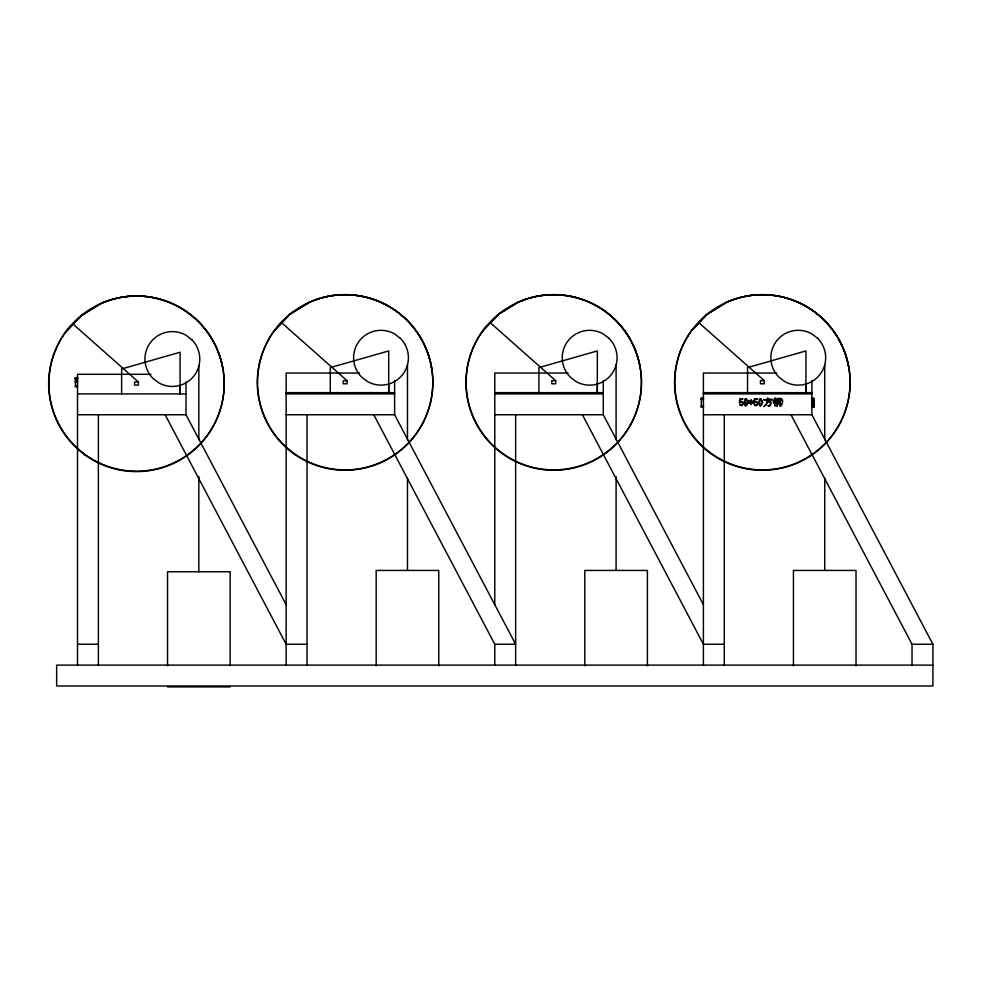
<?xml version="1.0" encoding="UTF-8"?>
<svg xmlns="http://www.w3.org/2000/svg" width="982" height="982" viewBox="0 0 982 982"><rect width="100%" height="100%" fill="white"/><g stroke="black" fill="none" stroke-linecap="round" stroke-linejoin="round"><path stroke-width="1.47" d="M65.229 332.468L80.954 315.787L100.594 303.708A87.729 87.729 0 0 1 223.037 369.784M273.868 331.143L289.58 314.473L309.22 302.382A87.729 87.729 0 0 1 431.663 368.471M482.493 331.143L498.218 314.473L517.858 302.382A87.729 87.729 0 0 1 640.301 368.471M691.132 331.143L706.844 314.473L726.484 302.382A87.729 87.729 0 0 1 848.927 368.471M359.486 373.037L286.143 373.037L286.143 665.121M568.124 373.037L494.781 373.037L494.781 604.691M776.75 373.037L703.407 373.037L703.407 665.121M150.86 374.289L77.517 374.289L77.517 665.121M77.517 377.677L75.43 377.677L75.43 386.663L77.517 386.626M75.43 377.751L77.517 377.825M75.43 377.947L77.517 377.947M75.43 378.315L77.517 378.205M75.43 378.475L77.517 378.401M75.43 378.696L77.517 378.696M75.43 379.077L77.517 379.077M75.43 379.69L77.517 379.727M347.063 380.697L343.184 380.697L343.184 383.79L347.063 383.79L347.063 380.697L281.724 322.808M555.702 380.697L551.81 380.697L551.81 383.79L555.702 383.79L555.702 380.697L490.349 322.808M764.327 380.697L760.436 380.697L760.436 383.79L764.327 383.79L764.327 380.697L698.988 322.808M75.43 381.323L77.517 381.323M75.43 381.888L77.517 381.888M138.437 382.023L134.546 382.023L134.546 385.104L138.437 385.104L138.437 382.023L73.098 324.121M75.43 382.108L77.517 382.108M75.43 386.172L77.517 386.172M75.43 386.442L77.517 386.478M286.143 392.653L394.629 392.653M494.781 392.653L603.267 392.653M703.407 392.653L811.893 392.653M77.517 393.905L186.003 393.905M286.143 393.905L394.629 393.905M494.781 393.905L603.267 393.905M703.407 393.905L811.893 393.905M703.407 398.176L701.32 398.176L701.32 407.162L703.407 407.125M811.893 398.091L813.98 398.091L813.98 407.088L811.893 407.051M701.32 398.324L703.407 398.324M701.32 398.778L703.407 398.704M701.32 398.938L703.407 398.815M701.32 399.122L703.407 399.122M703.407 399.269L701.32 399.355L703.407 399.465M811.893 399.416L813.98 399.416M811.893 399.649L813.98 399.699M811.893 399.993L813.98 399.858M811.893 400.14L813.98 400.14M811.893 402.141L813.98 402.239M811.893 402.387L813.98 402.387M811.893 402.497L813.98 402.497M811.893 404.044L813.98 404.093L811.893 404.216M811.893 404.4L813.98 404.4M811.893 404.621L813.98 404.621M811.893 404.891L813.98 404.891M811.893 405.149L813.98 405.112M811.893 405.382L813.98 405.382M811.893 405.627L813.98 405.591M701.32 406.118L703.407 406.069M701.32 406.253L703.407 406.18M701.32 406.487L703.407 406.573M701.32 406.634L703.407 406.708M701.32 406.904L703.407 406.978M811.893 406.929L813.98 406.929M77.517 414.76L186.003 414.76L286.143 604.691M286.143 414.76L394.629 414.76L515.636 644.253L494.781 644.253L373.774 414.76M494.781 414.76L603.267 414.76L703.407 604.691M703.407 414.76L811.893 414.76L932.9 644.253L932.9 685.988L56.649 685.988L56.649 665.121L932.9 665.121M77.517 644.253L98.384 644.253M307.01 644.253L286.143 644.253L165.136 414.76M724.274 644.253L703.407 644.253L582.4 414.76M791.026 414.76L912.033 644.253L932.9 644.253M167.541 686.897L230.132 686.897M912.033 644.253L912.033 665.121M856.022 665.882L856.022 570.432L793.431 570.432L793.431 665.882M824.733 364.813L824.733 439.911M824.733 478.234L824.733 570.432M811.893 380.488L811.893 414.76M805.952 383.704L805.952 392.653L805.952 350.93L747.535 367.612L747.535 392.653M724.274 414.76L724.274 665.121M647.396 665.882L647.396 570.432L584.806 570.432L584.806 665.882M616.095 364.813L616.095 439.911M616.095 476.7L616.095 570.432M603.267 380.488L603.267 414.76M597.326 383.704L597.326 392.653L597.326 350.93L538.909 367.612L538.909 392.653M515.636 414.76L515.636 665.121M494.781 644.253L494.781 665.121M438.758 665.882L438.758 570.432L376.167 570.432L376.167 665.882M407.469 364.813L407.469 439.911M407.469 478.234L407.469 570.432M394.629 380.488L394.629 414.76M388.7 383.704L388.7 392.653L388.7 350.93L330.283 367.612L330.283 392.653M307.01 414.76L307.01 665.121M230.132 665.686L230.132 571.757L167.541 571.757L167.541 665.686M198.843 366.126L198.843 439.703M198.843 476.479L198.843 571.757M186.003 381.826L186.003 414.76M180.062 385.03L180.062 393.966L180.062 352.243L121.645 368.937L121.645 393.966M98.384 414.76L98.384 665.121M777.265 402.338L777.228 406.511L777.756 398.925L781.132 398.925C775.976 417.154 789.209 395.648 777.793 398.704L777.228 398.361L777.265 402.338M748.088 402.301C743.264 414.883 743.202 389.805 748.088 402.301M762.658 402.301C757.834 414.883 757.76 389.805 762.658 402.301M767.212 399.993L766.353 403.86L763.873 406.585L766.341 404.707L767.593 401.883L770.134 401.883C772.785 406.879 765.555 404.744 768.673 406.339C770.588 407.039 771.312 402.043 770.477 401.282L767.629 401.663L767.814 399.993L772.478 399.993L771.692 399.195L763.566 399.76L767.212 399.993M739.9 399.085C738.034 406.855 741.164 399.158 742.404 402.792C743.239 404.326 741.177 406.474 740.084 404.768C738.55 401.957 741.361 408.402 743.006 404.326A3.302 3.302 0 0 0 743.006 402.583L741.84 401.429L740.011 402.154L740.158 399.649L743.006 399.085L739.9 399.085M754.471 399.085C752.593 406.855 755.723 399.158 756.975 402.792C757.809 404.326 755.735 406.474 754.655 404.768C753.12 401.957 755.931 408.402 757.576 404.326A3.302 3.302 0 0 0 757.576 402.583L756.398 401.429L754.581 402.154L754.716 399.649L757.576 399.085L754.471 399.085M747.376 402.301C744.368 413.692 744.479 390.983 747.376 402.301M761.934 402.301C758.939 413.692 759.049 390.983 761.934 402.301M750.665 403.933L751.279 404.596L751.095 402.338L753.071 403.246L751.132 402.227L751.021 399.76L750.935 402.117L748.922 403.246L750.972 402.338L750.665 403.933M774.835 405.075L775.142 406.204L777.069 404.203L775.363 405.185L775.363 403.025L777.192 403.025L775.363 402.792L775.363 401.282L776.848 401.282L776.271 400.668L774.184 401.049L774.872 399.797L777.192 399.797L774.945 399.576L775.67 398.324L774.908 397.906L773.165 402.117L774.835 401.282L774.835 402.792C771.14 403.074 776.701 402.338 774.835 405.075M748.959 401.037L750.862 402.227L748.959 401.037M779.99 399.453L779.499 401.466L777.977 400.067L779.315 401.957L777.977 404.621L779.61 402.46L780.751 403.995L779.843 401.92L780.751 399.87L779.99 399.453M753.071 401.208L751.132 402.227L753.071 401.208M768.525 398.974C767.543 400.472 766.684 395.979 768.525 398.974M81.334 315.529L65.61 332.137A87.619 87.619 0 0 0 112.476 467.825A87.619 87.619 0 0 0 223.957 377.37A87.619 87.619 0 0 0 100.827 303.561L81.334 315.529M289.96 314.215L274.236 330.824A87.619 87.619 0 0 0 321.114 466.511A87.619 87.619 0 0 0 432.583 376.057A87.619 87.619 0 0 0 309.453 302.235L289.96 314.215M498.598 314.215L482.862 330.824A87.619 87.619 0 0 0 529.74 466.511A87.619 87.619 0 0 0 641.209 376.057A87.619 87.619 0 0 0 518.091 302.235L498.598 314.215M707.224 314.215L691.5 330.824A87.619 87.619 0 0 0 738.366 466.511A87.619 87.619 0 0 0 849.847 376.057A87.619 87.619 0 0 0 726.717 302.235L707.224 314.215M77.517 381.581L75.43 381.581L77.517 381.654M813.98 402.878L811.893 402.878L813.98 402.915M817.638 338.336L811.967 333.99A27.398 27.398 0 0 0 778.886 377.088L784.569 381.446A27.398 27.398 0 0 0 817.638 338.336M609.012 338.336L603.329 333.99A27.398 27.398 0 0 0 570.26 377.088L575.931 381.446A27.398 27.398 0 0 0 609.012 338.336M400.374 338.336L394.703 333.99A27.398 27.398 0 0 0 361.622 377.088L367.305 381.446A27.398 27.398 0 0 0 400.374 338.336M191.748 339.662L186.077 335.304A27.398 27.398 0 0 0 152.996 378.414L158.667 382.759A27.398 27.398 0 0 0 191.748 339.662M710.968 453.684A87.779 87.779 0 0 0 849.651 391.364A87.779 87.779 0 0 0 726.336 302.431A87.779 87.779 0 0 0 710.968 453.684M502.342 453.684A87.779 87.779 0 0 0 641.025 391.364A87.779 87.779 0 0 0 517.71 302.431A87.779 87.779 0 0 0 502.342 453.684M293.716 453.684A87.779 87.779 0 0 0 432.387 391.364A87.779 87.779 0 0 0 309.072 302.431A87.779 87.779 0 0 0 293.716 453.684M85.078 455.01A87.779 87.779 0 0 0 223.761 392.677A87.779 87.779 0 0 0 100.446 303.745A87.779 87.779 0 0 0 85.078 455.01"/></g></svg>
